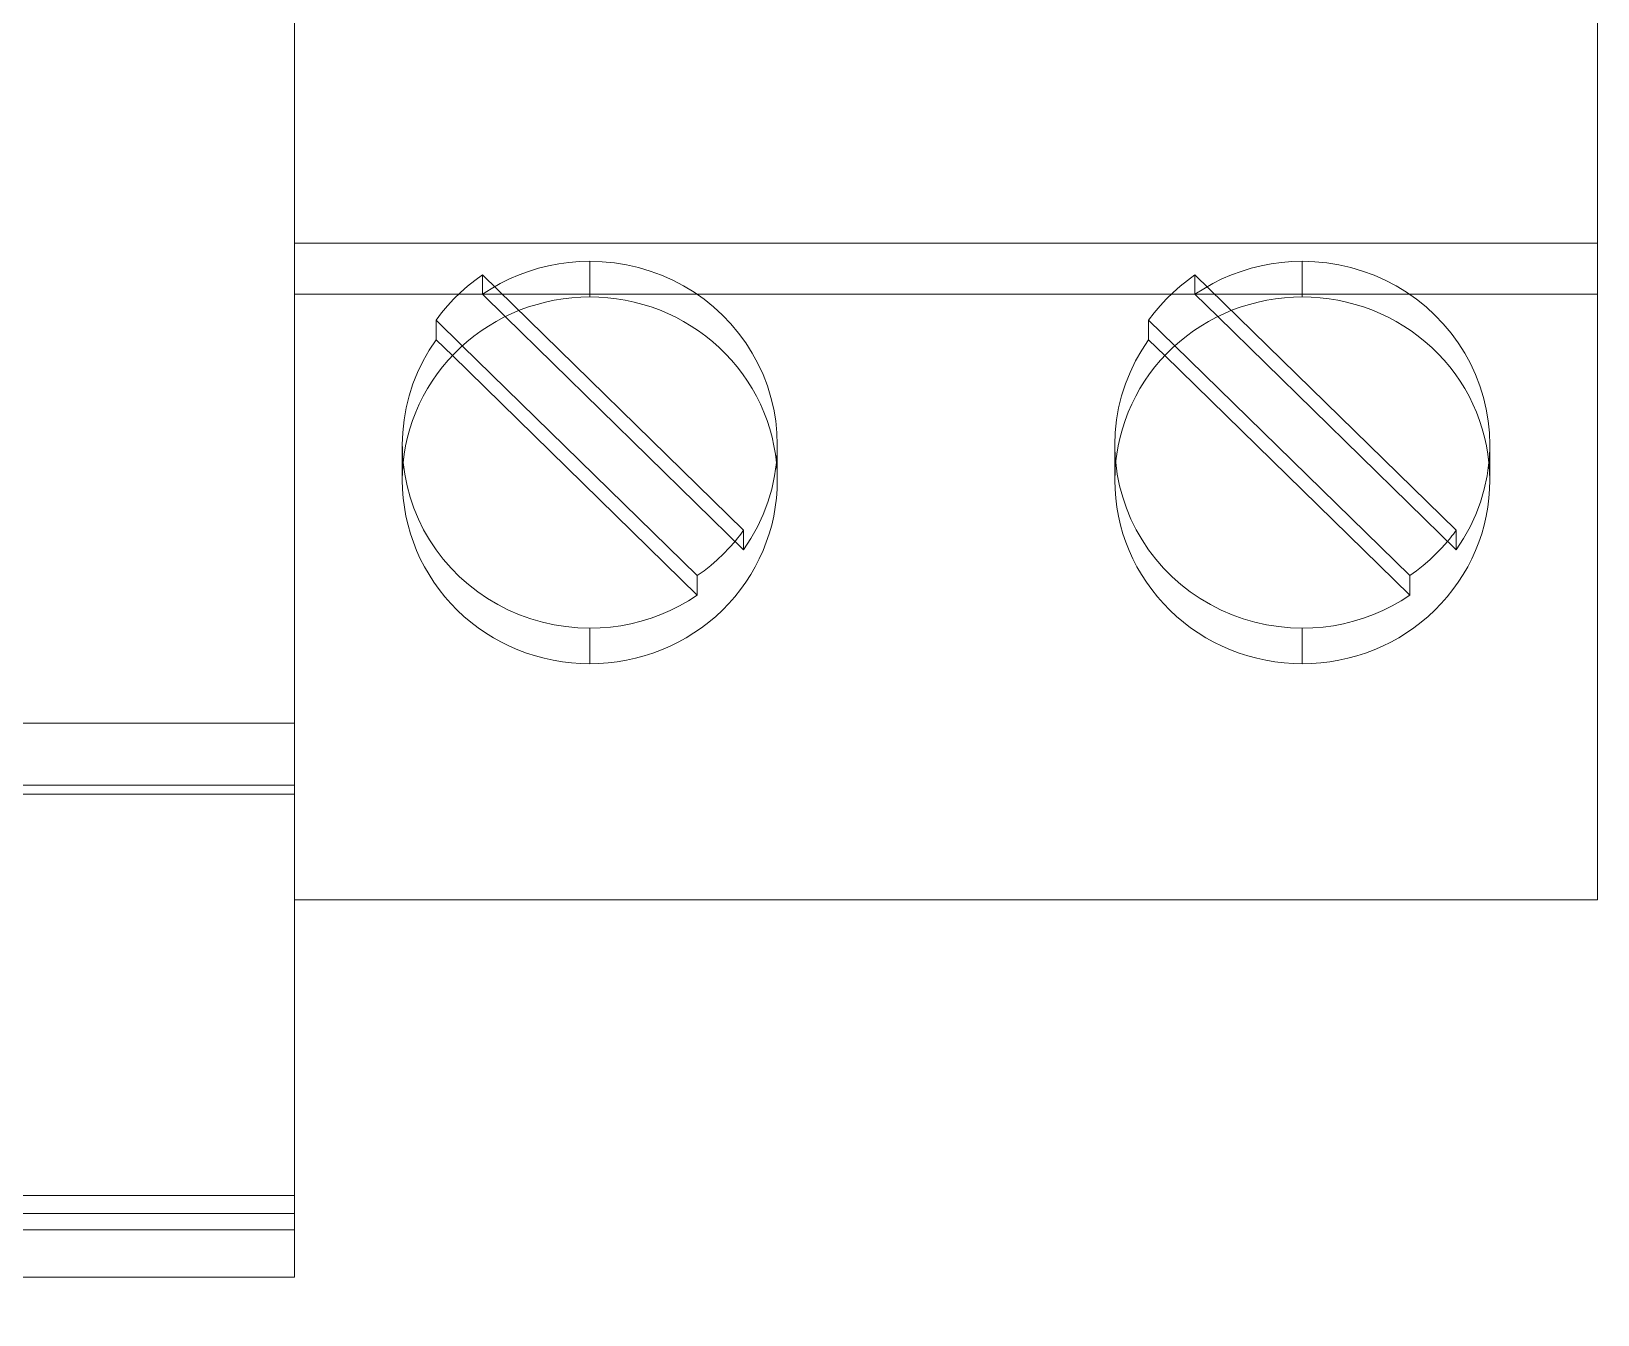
# Model space of a CAD drawing. Header units: millimetres. Extents: x 1359 to 3577, y 1336 to 3557.
# Drawn here: x 1628.66 to 1645.37, y 2722.13 to 2735.82 of the extents above; entities that cross this region are included whole.
import ezdxf

# ---------------------------------------------------------------- set-up
doc = ezdxf.new("R2010")
doc.units = ezdxf.units.MM
doc.layers.add('000-PI-Oprema', color=30, linetype='Continuous', lineweight=5)

msp = doc.modelspace()

# ---------------------------------------------------------------- linework, layer by layer
at = {"color": 0, "linetype": 'ByBlock', "lineweight": 0, "ltscale": 0.25}
msp.add_lwpolyline([(1606.071, 2812.331), (1620.221, 2812.331), (1620.221, 2818.991), (1621.586, 2818.991), (1624.571, 2819.791), (1624.571, 2820.391), (1631.321, 2820.391), (1631.471, 2820.391), (1631.471, 2722.531), (1624.371, 2722.531), (1624.371, 2722.131), (1613.171, 2722.131), (1613.171, 2722.531), (1606.071, 2722.531), (1606.071, 2812.331), (1620.221, 2812.331), (1620.221, 2818.991), (1620.221, 2817.043), (1620.221, 2817.043), (1620.221, 2817.043)], dxfattribs=at)
at = {"layer": '000-PI-Oprema', "color": 0, "linetype": 'ByBlock', "lineweight": 0}
for p, q in [((1631.471, 2740.101), (1631.471, 2722.531)), ((1631.471, 2733.556), (1631.471, 2740.012)), ((1645.371, 2733.556), (1645.371, 2740.012)), ((1645.371, 2733.556), (1645.371, 2735.561)), ((1631.471, 2726.556), (1631.471, 2733.556)), ((1631.471, 2733.556), (1645.371, 2733.556)), ((1645.371, 2726.556), (1645.371, 2733.556)), ((1633.969, 2733.257), (1634.074, 2733.29)), ((1634.074, 2733.29), (1634.181, 2733.316)), ((1634.181, 2733.316), (1634.29, 2733.337)), ((1634.29, 2733.337), (1634.399, 2733.352)), ((1634.399, 2733.352), (1634.51, 2733.361)), ((1634.51, 2733.361), (1634.621, 2733.364)), ((1634.621, 2732.985), (1634.621, 2733.364)), ((1634.621, 2733.364), (1634.753, 2733.36)), ((1634.753, 2733.36), (1634.883, 2733.347)), ((1634.883, 2733.347), (1635.012, 2733.326)), ((1635.012, 2733.326), (1635.139, 2733.297)), ((1635.139, 2733.297), (1635.264, 2733.26)), ((1641.569, 2733.257), (1641.674, 2733.29)), ((1641.674, 2733.29), (1641.781, 2733.316)), ((1641.781, 2733.316), (1641.89, 2733.337)), ((1641.89, 2733.337), (1641.999, 2733.352)), ((1641.999, 2733.352), (1642.11, 2733.361)), ((1642.11, 2733.361), (1642.221, 2733.364)), ((1642.221, 2732.985), (1642.221, 2733.364)), ((1642.221, 2733.364), (1642.353, 2733.36)), ((1642.353, 2733.36), (1642.483, 2733.347)), ((1642.483, 2733.347), (1642.612, 2733.326)), ((1642.612, 2733.326), (1642.739, 2733.297)), ((1642.739, 2733.297), (1642.864, 2733.26)), ((1633.243, 2733.033), (1633.317, 2733.099)), ((1633.317, 2733.099), (1633.395, 2733.161)), ((1633.395, 2733.161), (1633.476, 2733.22)), ((1633.476, 2733.012), (1633.476, 2733.22)), ((1636.261, 2730.496), (1633.476, 2733.22)), ((1633.569, 2733.072), (1633.666, 2733.126)), ((1633.666, 2733.126), (1633.764, 2733.176)), ((1633.764, 2733.176), (1633.866, 2733.219)), ((1633.866, 2733.219), (1633.969, 2733.257)), ((1635.264, 2733.26), (1635.386, 2733.215)), ((1635.386, 2733.215), (1635.505, 2733.163)), ((1635.505, 2733.163), (1635.621, 2733.102)), ((1635.621, 2733.102), (1635.733, 2733.034)), ((1640.843, 2733.033), (1640.917, 2733.099)), ((1640.917, 2733.099), (1640.995, 2733.161)), ((1640.995, 2733.161), (1641.076, 2733.22)), ((1641.076, 2733.012), (1641.076, 2733.22)), ((1641.076, 2733.22), (1643.861, 2730.496)), ((1641.169, 2733.072), (1641.266, 2733.126)), ((1641.266, 2733.126), (1641.364, 2733.176)), ((1641.364, 2733.176), (1641.466, 2733.219)), ((1641.466, 2733.219), (1641.569, 2733.257)), ((1642.864, 2733.26), (1642.986, 2733.215)), ((1642.986, 2733.215), (1643.105, 2733.163)), ((1643.105, 2733.163), (1643.221, 2733.102)), ((1643.221, 2733.102), (1643.333, 2733.034)), ((1631.471, 2733.012), (1645.371, 2733.012)), ((1633.104, 2732.891), (1633.172, 2732.964)), ((1633.172, 2732.964), (1633.243, 2733.033)), ((1633.476, 2733.012), (1633.569, 2733.072)), ((1633.719, 2732.774), (1633.476, 2733.012)), ((1634.149, 2732.929), (1634.242, 2732.949)), ((1634.242, 2732.949), (1634.336, 2732.965)), ((1634.336, 2732.965), (1634.43, 2732.976)), ((1634.43, 2732.976), (1634.526, 2732.982)), ((1634.526, 2732.982), (1634.621, 2732.985)), ((1634.621, 2732.985), (1634.717, 2732.982)), ((1634.717, 2732.982), (1634.812, 2732.976)), ((1634.812, 2732.976), (1634.907, 2732.965)), ((1634.907, 2732.965), (1635, 2732.949)), ((1635, 2732.949), (1635.093, 2732.929)), ((1635.733, 2733.034), (1635.84, 2732.959)), ((1635.84, 2732.959), (1635.941, 2732.878)), ((1640.704, 2732.891), (1640.772, 2732.964)), ((1640.772, 2732.964), (1640.843, 2733.033)), ((1641.076, 2733.012), (1641.169, 2733.072)), ((1641.319, 2732.774), (1641.076, 2733.012)), ((1641.749, 2732.929), (1641.842, 2732.949)), ((1641.842, 2732.949), (1641.936, 2732.965)), ((1641.936, 2732.965), (1642.03, 2732.976)), ((1642.03, 2732.976), (1642.126, 2732.982)), ((1642.126, 2732.982), (1642.221, 2732.985)), ((1642.221, 2732.985), (1642.317, 2732.982)), ((1642.317, 2732.982), (1642.412, 2732.976)), ((1642.412, 2732.976), (1642.507, 2732.965)), ((1642.507, 2732.965), (1642.6, 2732.949)), ((1642.6, 2732.949), (1642.693, 2732.929)), ((1643.333, 2733.034), (1643.44, 2732.959)), ((1643.44, 2732.959), (1643.541, 2732.878)), ((1632.981, 2732.736), (1633.041, 2732.815)), ((1633.041, 2732.815), (1633.104, 2732.891)), ((1633.622, 2732.723), (1633.705, 2732.767)), ((1633.705, 2732.767), (1633.791, 2732.808)), ((1636.261, 2730.288), (1633.719, 2732.774)), ((1633.791, 2732.808), (1633.878, 2732.845)), ((1633.878, 2732.845), (1633.967, 2732.877)), ((1633.967, 2732.877), (1634.058, 2732.905)), ((1634.058, 2732.905), (1634.149, 2732.929)), ((1635.093, 2732.929), (1635.185, 2732.905)), ((1635.185, 2732.905), (1635.275, 2732.877)), ((1635.275, 2732.877), (1635.364, 2732.845)), ((1635.364, 2732.845), (1635.452, 2732.808)), ((1635.452, 2732.808), (1635.537, 2732.767)), ((1635.537, 2732.767), (1635.621, 2732.723)), ((1635.941, 2732.878), (1636.036, 2732.791)), ((1636.036, 2732.791), (1636.125, 2732.697)), ((1640.581, 2732.736), (1640.641, 2732.815)), ((1640.641, 2732.815), (1640.704, 2732.891)), ((1641.222, 2732.723), (1641.305, 2732.767)), ((1641.305, 2732.767), (1641.391, 2732.808)), ((1643.861, 2730.288), (1641.319, 2732.774)), ((1641.391, 2732.808), (1641.478, 2732.845)), ((1641.478, 2732.845), (1641.567, 2732.877)), ((1641.567, 2732.877), (1641.658, 2732.905)), ((1641.658, 2732.905), (1641.749, 2732.929)), ((1642.693, 2732.929), (1642.785, 2732.905)), ((1642.785, 2732.905), (1642.875, 2732.877)), ((1642.875, 2732.877), (1642.964, 2732.845)), ((1642.964, 2732.845), (1643.052, 2732.808)), ((1643.052, 2732.808), (1643.137, 2732.767)), ((1643.137, 2732.767), (1643.221, 2732.723)), ((1643.541, 2732.878), (1643.636, 2732.791)), ((1643.636, 2732.791), (1643.725, 2732.697)), ((1632.981, 2732.528), (1632.981, 2732.736)), ((1632.981, 2732.736), (1633.261, 2732.462)), ((1633.384, 2732.566), (1633.461, 2732.622)), ((1633.461, 2732.622), (1633.54, 2732.674)), ((1633.54, 2732.674), (1633.622, 2732.723)), ((1635.621, 2732.723), (1635.703, 2732.674)), ((1635.703, 2732.674), (1635.782, 2732.622)), ((1635.782, 2732.622), (1635.858, 2732.566)), ((1636.125, 2732.697), (1636.208, 2732.599)), ((1636.208, 2732.599), (1636.284, 2732.495)), ((1640.581, 2732.528), (1640.581, 2732.736)), ((1640.861, 2732.462), (1640.581, 2732.736)), ((1640.984, 2732.566), (1641.061, 2732.622)), ((1641.061, 2732.622), (1641.14, 2732.674)), ((1641.14, 2732.674), (1641.222, 2732.723)), ((1643.221, 2732.723), (1643.303, 2732.674)), ((1643.303, 2732.674), (1643.382, 2732.622)), ((1643.382, 2732.622), (1643.458, 2732.566)), ((1643.725, 2732.697), (1643.808, 2732.599)), ((1643.808, 2732.599), (1643.884, 2732.495)), ((1632.908, 2732.417), (1632.981, 2732.528)), ((1632.981, 2732.528), (1633.155, 2732.358)), ((1633.173, 2732.378), (1633.241, 2732.444)), ((1633.241, 2732.444), (1633.311, 2732.506)), ((1633.261, 2732.462), (1635.766, 2730.012)), ((1633.311, 2732.506), (1633.384, 2732.566)), ((1635.858, 2732.566), (1635.932, 2732.506)), ((1635.932, 2732.506), (1636.002, 2732.444)), ((1636.002, 2732.444), (1636.069, 2732.378)), ((1636.284, 2732.495), (1636.353, 2732.386)), ((1640.508, 2732.417), (1640.581, 2732.528)), ((1640.581, 2732.528), (1640.755, 2732.358)), ((1640.773, 2732.378), (1640.841, 2732.444)), ((1640.841, 2732.444), (1640.911, 2732.506)), ((1643.366, 2730.012), (1640.861, 2732.462)), ((1640.911, 2732.506), (1640.984, 2732.566)), ((1643.458, 2732.566), (1643.532, 2732.506)), ((1643.532, 2732.506), (1643.602, 2732.444)), ((1643.602, 2732.444), (1643.669, 2732.378)), ((1643.884, 2732.495), (1643.953, 2732.386)), ((1632.784, 2732.18), (1632.842, 2732.301)), ((1632.842, 2732.301), (1632.908, 2732.417)), ((1633.049, 2732.238), (1633.11, 2732.309)), ((1633.11, 2732.309), (1633.173, 2732.378)), ((1633.155, 2732.358), (1635.766, 2729.804)), ((1636.069, 2732.378), (1636.133, 2732.309)), ((1636.133, 2732.309), (1636.193, 2732.238)), ((1636.353, 2732.386), (1636.415, 2732.273)), ((1636.415, 2732.273), (1636.469, 2732.156)), ((1640.384, 2732.18), (1640.442, 2732.301)), ((1640.442, 2732.301), (1640.508, 2732.417)), ((1640.649, 2732.238), (1640.71, 2732.309)), ((1640.71, 2732.309), (1640.773, 2732.378)), ((1640.755, 2732.358), (1643.366, 2729.804)), ((1643.669, 2732.378), (1643.733, 2732.309)), ((1643.733, 2732.309), (1643.793, 2732.238)), ((1643.953, 2732.386), (1644.015, 2732.273)), ((1644.015, 2732.273), (1644.069, 2732.156)), ((1632.734, 2732.056), (1632.784, 2732.18)), ((1632.939, 2732.086), (1632.992, 2732.163)), ((1632.992, 2732.163), (1633.049, 2732.238)), ((1636.193, 2732.238), (1636.25, 2732.163)), ((1636.25, 2732.163), (1636.304, 2732.086)), ((1636.469, 2732.156), (1636.516, 2732.036)), ((1640.334, 2732.056), (1640.384, 2732.18)), ((1640.539, 2732.086), (1640.592, 2732.163)), ((1640.592, 2732.163), (1640.649, 2732.238)), ((1643.793, 2732.238), (1643.85, 2732.163)), ((1643.85, 2732.163), (1643.904, 2732.086)), ((1644.069, 2732.156), (1644.116, 2732.036)), ((1632.662, 2731.802), (1632.694, 2731.93)), ((1632.694, 2731.93), (1632.734, 2732.056)), ((1632.844, 2731.925), (1632.889, 2732.007)), ((1632.889, 2732.007), (1632.939, 2732.086)), ((1636.304, 2732.086), (1636.353, 2732.007)), ((1636.353, 2732.007), (1636.399, 2731.925)), ((1636.516, 2732.036), (1636.553, 2731.913)), ((1640.262, 2731.802), (1640.294, 2731.93)), ((1640.294, 2731.93), (1640.334, 2732.056)), ((1640.444, 2731.925), (1640.489, 2732.007)), ((1640.489, 2732.007), (1640.539, 2732.086)), ((1643.904, 2732.086), (1643.953, 2732.007)), ((1643.953, 2732.007), (1643.999, 2731.925)), ((1644.116, 2732.036), (1644.153, 2731.913)), ((1632.64, 2731.672), (1632.662, 2731.802)), ((1632.764, 2731.755), (1632.802, 2731.841)), ((1632.802, 2731.841), (1632.844, 2731.925)), ((1636.399, 2731.925), (1636.441, 2731.841)), ((1636.441, 2731.841), (1636.478, 2731.755)), ((1636.553, 2731.913), (1636.583, 2731.789)), ((1636.583, 2731.789), (1636.604, 2731.663)), ((1640.24, 2731.672), (1640.262, 2731.802)), ((1640.364, 2731.755), (1640.402, 2731.841)), ((1640.402, 2731.841), (1640.444, 2731.925)), ((1643.999, 2731.925), (1644.041, 2731.841)), ((1644.041, 2731.841), (1644.078, 2731.755)), ((1644.153, 2731.913), (1644.183, 2731.789)), ((1644.183, 2731.789), (1644.204, 2731.663)), ((1632.626, 2731.54), (1632.64, 2731.672)), ((1632.702, 2731.578), (1632.731, 2731.667)), ((1632.731, 2731.667), (1632.764, 2731.755)), ((1636.478, 2731.755), (1636.512, 2731.667)), ((1636.512, 2731.667), (1636.541, 2731.578)), ((1636.604, 2731.663), (1636.617, 2731.536)), ((1640.226, 2731.54), (1640.24, 2731.672)), ((1640.302, 2731.578), (1640.331, 2731.667)), ((1640.331, 2731.667), (1640.364, 2731.755)), ((1644.078, 2731.755), (1644.112, 2731.667)), ((1644.112, 2731.667), (1644.141, 2731.578)), ((1644.204, 2731.663), (1644.217, 2731.536)), ((1632.621, 2731.408), (1632.626, 2731.54)), ((1632.657, 2731.398), (1632.677, 2731.489)), ((1632.677, 2731.489), (1632.702, 2731.578)), ((1636.541, 2731.578), (1636.565, 2731.489)), ((1636.565, 2731.489), (1636.585, 2731.398)), ((1636.617, 2731.536), (1636.621, 2731.408)), ((1640.221, 2731.408), (1640.226, 2731.54)), ((1640.257, 2731.398), (1640.277, 2731.489)), ((1640.277, 2731.489), (1640.302, 2731.578)), ((1644.141, 2731.578), (1644.165, 2731.489)), ((1644.165, 2731.489), (1644.185, 2731.398)), ((1644.217, 2731.536), (1644.221, 2731.408)), ((1632.622, 2731.376), (1632.621, 2731.408)), ((1632.621, 2731.361), (1632.621, 2731.408)), ((1632.621, 2731.313), (1632.621, 2731.361)), ((1632.621, 2731.266), (1632.621, 2731.313)), ((1632.621, 2731.218), (1632.621, 2731.266)), ((1632.622, 2731.345), (1632.622, 2731.376)), ((1632.624, 2731.313), (1632.622, 2731.345)), ((1632.625, 2731.281), (1632.624, 2731.313)), ((1632.628, 2731.25), (1632.625, 2731.281)), ((1632.63, 2731.214), (1632.642, 2731.306)), ((1632.642, 2731.306), (1632.657, 2731.398)), ((1636.585, 2731.398), (1636.601, 2731.306)), ((1636.601, 2731.306), (1636.612, 2731.214)), ((1636.617, 2731.281), (1636.615, 2731.25)), ((1636.619, 2731.313), (1636.617, 2731.281)), ((1636.62, 2731.345), (1636.619, 2731.313)), ((1636.621, 2731.376), (1636.62, 2731.345)), ((1636.621, 2731.408), (1636.621, 2731.376)), ((1636.621, 2731.361), (1636.621, 2731.408)), ((1636.621, 2731.313), (1636.621, 2731.361)), ((1636.621, 2731.266), (1636.621, 2731.313)), ((1636.621, 2731.218), (1636.621, 2731.266)), ((1640.222, 2731.376), (1640.221, 2731.408)), ((1640.221, 2731.361), (1640.221, 2731.408)), ((1640.221, 2731.313), (1640.221, 2731.361)), ((1640.221, 2731.266), (1640.221, 2731.313)), ((1640.221, 2731.218), (1640.221, 2731.266)), ((1640.222, 2731.345), (1640.222, 2731.376)), ((1640.224, 2731.313), (1640.222, 2731.345)), ((1640.225, 2731.281), (1640.224, 2731.313)), ((1640.228, 2731.25), (1640.225, 2731.281)), ((1640.23, 2731.214), (1640.242, 2731.306)), ((1640.242, 2731.306), (1640.257, 2731.398)), ((1644.185, 2731.398), (1644.201, 2731.306)), ((1644.201, 2731.306), (1644.212, 2731.214)), ((1644.217, 2731.281), (1644.215, 2731.25)), ((1644.219, 2731.313), (1644.217, 2731.281)), ((1644.22, 2731.345), (1644.219, 2731.313)), ((1644.221, 2731.376), (1644.22, 2731.345)), ((1644.221, 2731.408), (1644.221, 2731.376)), ((1644.221, 2731.361), (1644.221, 2731.408)), ((1644.221, 2731.313), (1644.221, 2731.361)), ((1644.221, 2731.266), (1644.221, 2731.313)), ((1644.221, 2731.218), (1644.221, 2731.266)), ((1632.621, 2731.171), (1632.621, 2731.218)), ((1632.621, 2731.123), (1632.621, 2731.171)), ((1632.621, 2731.076), (1632.621, 2731.123)), ((1632.621, 2731.029), (1632.624, 2731.122)), ((1632.624, 2731.122), (1632.63, 2731.214)), ((1632.631, 2731.218), (1632.628, 2731.25)), ((1632.647, 2731.093), (1632.631, 2731.218)), ((1636.612, 2731.218), (1636.592, 2731.075)), ((1636.615, 2731.25), (1636.612, 2731.218)), ((1636.612, 2731.214), (1636.619, 2731.122)), ((1636.619, 2731.122), (1636.621, 2731.029)), ((1636.621, 2731.171), (1636.621, 2731.218)), ((1636.621, 2731.123), (1636.621, 2731.171)), ((1636.621, 2731.076), (1636.621, 2731.123)), ((1640.221, 2731.171), (1640.221, 2731.218)), ((1640.221, 2731.123), (1640.221, 2731.171)), ((1640.221, 2731.076), (1640.221, 2731.123)), ((1640.221, 2731.029), (1640.224, 2731.122)), ((1640.224, 2731.122), (1640.23, 2731.214)), ((1640.231, 2731.218), (1640.228, 2731.25)), ((1640.247, 2731.093), (1640.231, 2731.218)), ((1644.212, 2731.218), (1644.192, 2731.075)), ((1644.215, 2731.25), (1644.212, 2731.218)), ((1644.212, 2731.214), (1644.219, 2731.122)), ((1644.219, 2731.122), (1644.221, 2731.029)), ((1644.221, 2731.171), (1644.221, 2731.218)), ((1644.221, 2731.123), (1644.221, 2731.171)), ((1644.221, 2731.076), (1644.221, 2731.123)), ((1632.621, 2731.029), (1632.621, 2731.076)), ((1632.624, 2730.933), (1632.621, 2731.029)), ((1632.631, 2730.837), (1632.624, 2730.933)), ((1632.672, 2730.97), (1632.647, 2731.093)), ((1632.705, 2730.849), (1632.672, 2730.97)), ((1636.562, 2730.935), (1636.521, 2730.797)), ((1636.592, 2731.075), (1636.562, 2730.935)), ((1636.619, 2730.933), (1636.612, 2730.837)), ((1636.621, 2731.029), (1636.619, 2730.933)), ((1636.621, 2731.029), (1636.621, 2731.076)), ((1640.221, 2731.029), (1640.221, 2731.076)), ((1640.224, 2730.933), (1640.221, 2731.029)), ((1640.231, 2730.837), (1640.224, 2730.933)), ((1640.272, 2730.97), (1640.247, 2731.093)), ((1640.305, 2730.849), (1640.272, 2730.97)), ((1644.162, 2730.935), (1644.121, 2730.797)), ((1644.192, 2731.075), (1644.162, 2730.935)), ((1644.219, 2730.933), (1644.212, 2730.837)), ((1644.221, 2731.029), (1644.219, 2730.933)), ((1644.221, 2731.029), (1644.221, 2731.076)), ((1632.643, 2730.741), (1632.631, 2730.837)), ((1632.745, 2730.73), (1632.705, 2730.849)), ((1636.521, 2730.797), (1636.471, 2730.663)), ((1636.612, 2730.837), (1636.6, 2730.741)), ((1640.243, 2730.741), (1640.231, 2730.837)), ((1640.345, 2730.73), (1640.305, 2730.849)), ((1644.121, 2730.797), (1644.071, 2730.663)), ((1644.212, 2730.837), (1644.2, 2730.741)), ((1632.66, 2730.646), (1632.643, 2730.741)), ((1632.682, 2730.552), (1632.66, 2730.646)), ((1632.793, 2730.614), (1632.745, 2730.73)), ((1632.849, 2730.502), (1632.793, 2730.614)), ((1636.471, 2730.663), (1636.41, 2730.534)), ((1636.583, 2730.646), (1636.561, 2730.552)), ((1636.6, 2730.741), (1636.583, 2730.646)), ((1640.26, 2730.646), (1640.243, 2730.741)), ((1640.282, 2730.552), (1640.26, 2730.646)), ((1640.393, 2730.614), (1640.345, 2730.73)), ((1640.449, 2730.502), (1640.393, 2730.614)), ((1644.071, 2730.663), (1644.01, 2730.534)), ((1644.183, 2730.646), (1644.161, 2730.552)), ((1644.2, 2730.741), (1644.183, 2730.646)), ((1632.708, 2730.459), (1632.682, 2730.552)), ((1632.739, 2730.368), (1632.708, 2730.459)), ((1632.912, 2730.393), (1632.849, 2730.502)), ((1636.217, 2730.436), (1636.201, 2730.416)), ((1636.232, 2730.456), (1636.217, 2730.436)), ((1636.247, 2730.476), (1636.232, 2730.456)), ((1636.261, 2730.496), (1636.247, 2730.476)), ((1636.261, 2730.288), (1636.261, 2730.496)), ((1636.41, 2730.534), (1636.34, 2730.408)), ((1636.535, 2730.459), (1636.504, 2730.368)), ((1636.561, 2730.552), (1636.535, 2730.459)), ((1640.308, 2730.459), (1640.282, 2730.552)), ((1640.339, 2730.368), (1640.308, 2730.459)), ((1640.512, 2730.393), (1640.449, 2730.502)), ((1643.817, 2730.436), (1643.801, 2730.416)), ((1643.832, 2730.456), (1643.817, 2730.436)), ((1643.847, 2730.476), (1643.832, 2730.456)), ((1643.861, 2730.496), (1643.847, 2730.476)), ((1643.861, 2730.288), (1643.861, 2730.496)), ((1644.01, 2730.534), (1643.94, 2730.408)), ((1644.135, 2730.459), (1644.104, 2730.368)), ((1644.161, 2730.552), (1644.135, 2730.459)), ((1632.774, 2730.279), (1632.739, 2730.368)), ((1632.813, 2730.192), (1632.774, 2730.279)), ((1632.981, 2730.288), (1632.912, 2730.393)), ((1633.058, 2730.187), (1632.981, 2730.288)), ((1636.109, 2730.309), (1636.046, 2730.243)), ((1636.17, 2730.377), (1636.109, 2730.309)), ((1636.186, 2730.397), (1636.17, 2730.377)), ((1636.201, 2730.416), (1636.186, 2730.397)), ((1636.34, 2730.408), (1636.261, 2730.288)), ((1636.469, 2730.279), (1636.429, 2730.192)), ((1636.504, 2730.368), (1636.469, 2730.279)), ((1640.374, 2730.279), (1640.339, 2730.368)), ((1640.413, 2730.192), (1640.374, 2730.279)), ((1640.581, 2730.288), (1640.512, 2730.393)), ((1640.658, 2730.187), (1640.581, 2730.288)), ((1643.709, 2730.309), (1643.646, 2730.243)), ((1643.77, 2730.377), (1643.709, 2730.309)), ((1643.786, 2730.397), (1643.77, 2730.377)), ((1643.801, 2730.416), (1643.786, 2730.397)), ((1643.94, 2730.408), (1643.861, 2730.288)), ((1644.069, 2730.279), (1644.029, 2730.192)), ((1644.104, 2730.368), (1644.069, 2730.279)), ((1632.857, 2730.106), (1632.813, 2730.192)), ((1632.906, 2730.023), (1632.857, 2730.106)), ((1633.142, 2730.091), (1633.058, 2730.187)), ((1633.231, 2730.001), (1633.142, 2730.091)), ((1635.911, 2730.121), (1635.84, 2730.065)), ((1635.98, 2730.18), (1635.911, 2730.121)), ((1636.046, 2730.243), (1635.98, 2730.18)), ((1636.385, 2730.106), (1636.337, 2730.023)), ((1636.429, 2730.192), (1636.385, 2730.106)), ((1640.457, 2730.106), (1640.413, 2730.192)), ((1640.506, 2730.023), (1640.457, 2730.106)), ((1640.742, 2730.091), (1640.658, 2730.187)), ((1640.831, 2730.001), (1640.742, 2730.091)), ((1643.511, 2730.121), (1643.44, 2730.065)), ((1643.58, 2730.18), (1643.511, 2730.121)), ((1643.646, 2730.243), (1643.58, 2730.18)), ((1643.985, 2730.106), (1643.937, 2730.023)), ((1644.029, 2730.192), (1643.985, 2730.106)), ((1632.958, 2729.942), (1632.906, 2730.023)), ((1633.015, 2729.863), (1632.958, 2729.942)), ((1633.326, 2729.917), (1633.231, 2730.001)), ((1635.84, 2730.065), (1635.766, 2730.012)), ((1635.766, 2729.804), (1635.766, 2730.012)), ((1636.284, 2729.942), (1636.228, 2729.863)), ((1636.337, 2730.023), (1636.284, 2729.942)), ((1640.558, 2729.942), (1640.506, 2730.023)), ((1640.615, 2729.863), (1640.558, 2729.942)), ((1640.926, 2729.917), (1640.831, 2730.001)), ((1643.44, 2730.065), (1643.366, 2730.012)), ((1643.366, 2729.804), (1643.366, 2730.012)), ((1643.884, 2729.942), (1643.828, 2729.863)), ((1643.937, 2730.023), (1643.884, 2729.942)), ((1633.075, 2729.787), (1633.015, 2729.863)), ((1633.14, 2729.714), (1633.075, 2729.787)), ((1633.426, 2729.839), (1633.326, 2729.917)), ((1633.531, 2729.768), (1633.426, 2729.839)), ((1633.64, 2729.703), (1633.531, 2729.768)), ((1635.766, 2729.804), (1635.674, 2729.744)), ((1636.167, 2729.787), (1636.103, 2729.714)), ((1636.228, 2729.863), (1636.167, 2729.787)), ((1640.675, 2729.787), (1640.615, 2729.863)), ((1640.74, 2729.714), (1640.675, 2729.787)), ((1641.026, 2729.839), (1640.926, 2729.917)), ((1641.131, 2729.768), (1641.026, 2729.839)), ((1641.24, 2729.703), (1641.131, 2729.768)), ((1643.366, 2729.804), (1643.274, 2729.744)), ((1643.767, 2729.787), (1643.703, 2729.714)), ((1643.828, 2729.863), (1643.767, 2729.787)), ((1633.208, 2729.644), (1633.14, 2729.714)), ((1633.279, 2729.578), (1633.208, 2729.644)), ((1633.754, 2729.645), (1633.64, 2729.703)), ((1633.871, 2729.595), (1633.754, 2729.645)), ((1633.991, 2729.551), (1633.871, 2729.595)), ((1635.379, 2729.597), (1635.275, 2729.559)), ((1635.48, 2729.641), (1635.379, 2729.597)), ((1635.578, 2729.69), (1635.48, 2729.641)), ((1635.674, 2729.744), (1635.578, 2729.69)), ((1636.035, 2729.644), (1635.964, 2729.578)), ((1636.103, 2729.714), (1636.035, 2729.644)), ((1640.808, 2729.644), (1640.74, 2729.714)), ((1640.879, 2729.578), (1640.808, 2729.644)), ((1641.354, 2729.645), (1641.24, 2729.703)), ((1641.471, 2729.595), (1641.354, 2729.645)), ((1641.591, 2729.551), (1641.471, 2729.595)), ((1642.979, 2729.597), (1642.875, 2729.559)), ((1643.08, 2729.641), (1642.979, 2729.597)), ((1643.178, 2729.69), (1643.08, 2729.641)), ((1643.274, 2729.744), (1643.178, 2729.69)), ((1643.635, 2729.644), (1643.564, 2729.578)), ((1643.703, 2729.714), (1643.635, 2729.644)), ((1633.353, 2729.516), (1633.279, 2729.578)), ((1633.43, 2729.457), (1633.353, 2729.516)), ((1633.51, 2729.402), (1633.43, 2729.457)), ((1634.115, 2729.515), (1633.991, 2729.551)), ((1634.24, 2729.487), (1634.115, 2729.515)), ((1634.366, 2729.468), (1634.24, 2729.487)), ((1634.494, 2729.456), (1634.366, 2729.468)), ((1634.621, 2729.452), (1634.494, 2729.456)), ((1634.732, 2729.455), (1634.621, 2729.452)), ((1634.621, 2729.072), (1634.621, 2729.452)), ((1634.842, 2729.463), (1634.732, 2729.455)), ((1634.952, 2729.478), (1634.842, 2729.463)), ((1635.06, 2729.499), (1634.952, 2729.478)), ((1635.168, 2729.526), (1635.06, 2729.499)), ((1635.275, 2729.559), (1635.168, 2729.526)), ((1635.812, 2729.457), (1635.732, 2729.402)), ((1635.889, 2729.516), (1635.812, 2729.457)), ((1635.964, 2729.578), (1635.889, 2729.516)), ((1640.953, 2729.516), (1640.879, 2729.578)), ((1641.03, 2729.457), (1640.953, 2729.516)), ((1641.11, 2729.402), (1641.03, 2729.457)), ((1641.715, 2729.515), (1641.591, 2729.551)), ((1641.84, 2729.487), (1641.715, 2729.515)), ((1641.966, 2729.468), (1641.84, 2729.487)), ((1642.094, 2729.456), (1641.966, 2729.468)), ((1642.221, 2729.452), (1642.094, 2729.456)), ((1642.332, 2729.455), (1642.221, 2729.452)), ((1642.221, 2729.072), (1642.221, 2729.452)), ((1642.442, 2729.463), (1642.332, 2729.455)), ((1642.552, 2729.478), (1642.442, 2729.463)), ((1642.66, 2729.499), (1642.552, 2729.478)), ((1642.768, 2729.526), (1642.66, 2729.499)), ((1642.875, 2729.559), (1642.768, 2729.526)), ((1643.412, 2729.457), (1643.332, 2729.402)), ((1643.489, 2729.516), (1643.412, 2729.457)), ((1643.564, 2729.578), (1643.489, 2729.516)), ((1633.593, 2729.35), (1633.51, 2729.402)), ((1633.678, 2729.303), (1633.593, 2729.35)), ((1633.766, 2729.26), (1633.678, 2729.303)), ((1633.855, 2729.221), (1633.766, 2729.26)), ((1635.477, 2729.26), (1635.387, 2729.221)), ((1635.564, 2729.303), (1635.477, 2729.26)), ((1635.649, 2729.35), (1635.564, 2729.303)), ((1635.732, 2729.402), (1635.649, 2729.35)), ((1641.193, 2729.35), (1641.11, 2729.402)), ((1641.278, 2729.303), (1641.193, 2729.35)), ((1641.366, 2729.26), (1641.278, 2729.303)), ((1641.455, 2729.221), (1641.366, 2729.26)), ((1643.077, 2729.26), (1642.987, 2729.221)), ((1643.164, 2729.303), (1643.077, 2729.26)), ((1643.249, 2729.35), (1643.164, 2729.303)), ((1643.332, 2729.402), (1643.249, 2729.35)), ((1633.947, 2729.187), (1633.855, 2729.221)), ((1634.041, 2729.156), (1633.947, 2729.187)), ((1634.136, 2729.131), (1634.041, 2729.156)), ((1634.232, 2729.11), (1634.136, 2729.131)), ((1634.329, 2729.093), (1634.232, 2729.11)), ((1634.426, 2729.081), (1634.329, 2729.093)), ((1634.914, 2729.093), (1634.817, 2729.081)), ((1635.011, 2729.11), (1634.914, 2729.093)), ((1635.107, 2729.131), (1635.011, 2729.11)), ((1635.202, 2729.156), (1635.107, 2729.131)), ((1635.295, 2729.187), (1635.202, 2729.156)), ((1635.387, 2729.221), (1635.295, 2729.187)), ((1641.547, 2729.187), (1641.455, 2729.221)), ((1641.641, 2729.156), (1641.547, 2729.187)), ((1641.736, 2729.131), (1641.641, 2729.156)), ((1641.832, 2729.11), (1641.736, 2729.131)), ((1641.929, 2729.093), (1641.832, 2729.11)), ((1642.026, 2729.081), (1641.929, 2729.093)), ((1642.514, 2729.093), (1642.417, 2729.081)), ((1642.611, 2729.11), (1642.514, 2729.093)), ((1642.707, 2729.131), (1642.611, 2729.11)), ((1642.802, 2729.156), (1642.707, 2729.131)), ((1642.895, 2729.187), (1642.802, 2729.156)), ((1642.987, 2729.221), (1642.895, 2729.187)), ((1634.523, 2729.074), (1634.426, 2729.081)), ((1634.621, 2729.072), (1634.523, 2729.074)), ((1634.719, 2729.074), (1634.621, 2729.072)), ((1634.817, 2729.081), (1634.719, 2729.074)), ((1642.123, 2729.074), (1642.026, 2729.081)), ((1642.221, 2729.072), (1642.123, 2729.074)), ((1642.319, 2729.074), (1642.221, 2729.072)), ((1642.417, 2729.081), (1642.319, 2729.074)), ((1606.071, 2728.439), (1631.471, 2728.439)), ((1606.071, 2727.778), (1631.471, 2727.778)), ((1606.071, 2727.683), (1631.471, 2727.683)), ((1631.471, 2726.556), (1645.371, 2726.556)), ((1631.471, 2723.403), (1606.071, 2723.403)), ((1606.071, 2723.21), (1631.471, 2723.21)), ((1606.071, 2723.035), (1631.471, 2723.035)), ((1606.071, 2722.531), (1631.471, 2722.531))]:
    msp.add_line(p, q, dxfattribs=at)

doc.saveas('drawing.dxf')
